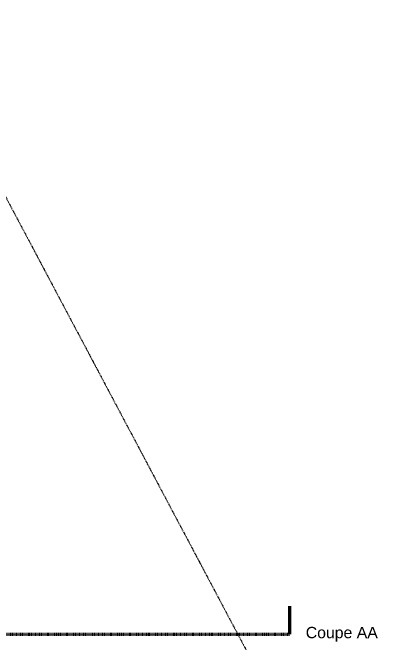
# Model space of a CAD drawing. Header units: millimetres. Extents: x -83 to 30397, y 298 to 25043.
# Drawn here: x 23617 to 30397, y 10289 to 21446 of the extents above; entities that cross this region are included whole.
import ezdxf

# ---------------------------------------------------------------- set-up
doc = ezdxf.new("R2010")
doc.units = ezdxf.units.MM
doc.linetypes.add('Dash dot', pattern=[21, 10, -5, 1, -5])
doc.linetypes.add('Double dash', pattern=[55, 20, -5, 10, -5, 10, -5])
doc.layers.add('C-PROP-LINE', color=91, linetype='Double dash', lineweight=25)
doc.layers.add('G-ANNO-SYMB', color=111, linetype='Continuous', lineweight=9)
doc.styles.add('Arial', font='arial.ttf', dxfattribs={"height": 200})

# ---------------------------------------------------------------- blocks, each defined once
blk = doc.blocks.new('Family - ___-602283-N_F_ E-1')
at = {"layer": 'C-PROP-LINE', "color": 1, "linetype": 'Dash dot'}
blk.add_line((21766, 21446), (29883, 6135), dxfattribs=at)
blk = doc.blocks.new('Coupe - SEC_HOR__TAIL-247662-N_F_ E-1')
at = {"layer": 'G-ANNO-SYMB', "lineweight": 70}
blk.add_line((0, 0), (0, 10), dxfattribs=at)

msp = doc.modelspace()

# ---------------------------------------------------------------- linework, layer by layer
at = {"layer": 'G-ANNO-SYMB', "linetype": 'Dash dot', "lineweight": 70}
msp.add_line((1483.247, 10449.991), (28515.828, 10449.991), dxfattribs=at)

# ---------------------------------------------------------------- block references
at = {"layer": 'C-PROP-LINE', "color": 1, "linetype": 'Dash dot'}
msp.add_blockref('Family - ___-602283-N_F_ E-1', (0, 0), dxfattribs=at)
at = {"layer": 'G-ANNO-SYMB', "lineweight": 70, "extrusion": (0, 0, -1), "xscale": 49.99999999999998, "yscale": 49.99999999999998, "zscale": 49.99999999999998}
msp.add_blockref('Coupe - SEC_HOR__TAIL-247662-N_F_ E-1', (-28515.828, 10449.991), dxfattribs=at)

# ---------------------------------------------------------------- next in the draw order: texts
at = {"layer": 'G-ANNO-SYMB', "insert": (28795.67, 10581.113), "char_height": 200, "width": 1551.26531, "attachment_point": 1, "style": 'Arial', "bg_fill": 3, "box_fill_scale": 1.25, "bg_fill_color": 256, "bg_fill_true_color": 13158600, "bg_fill_transparency": 0}
msp.add_mtext('Coupe AA', dxfattribs=at)

doc.saveas('drawing.dxf')
